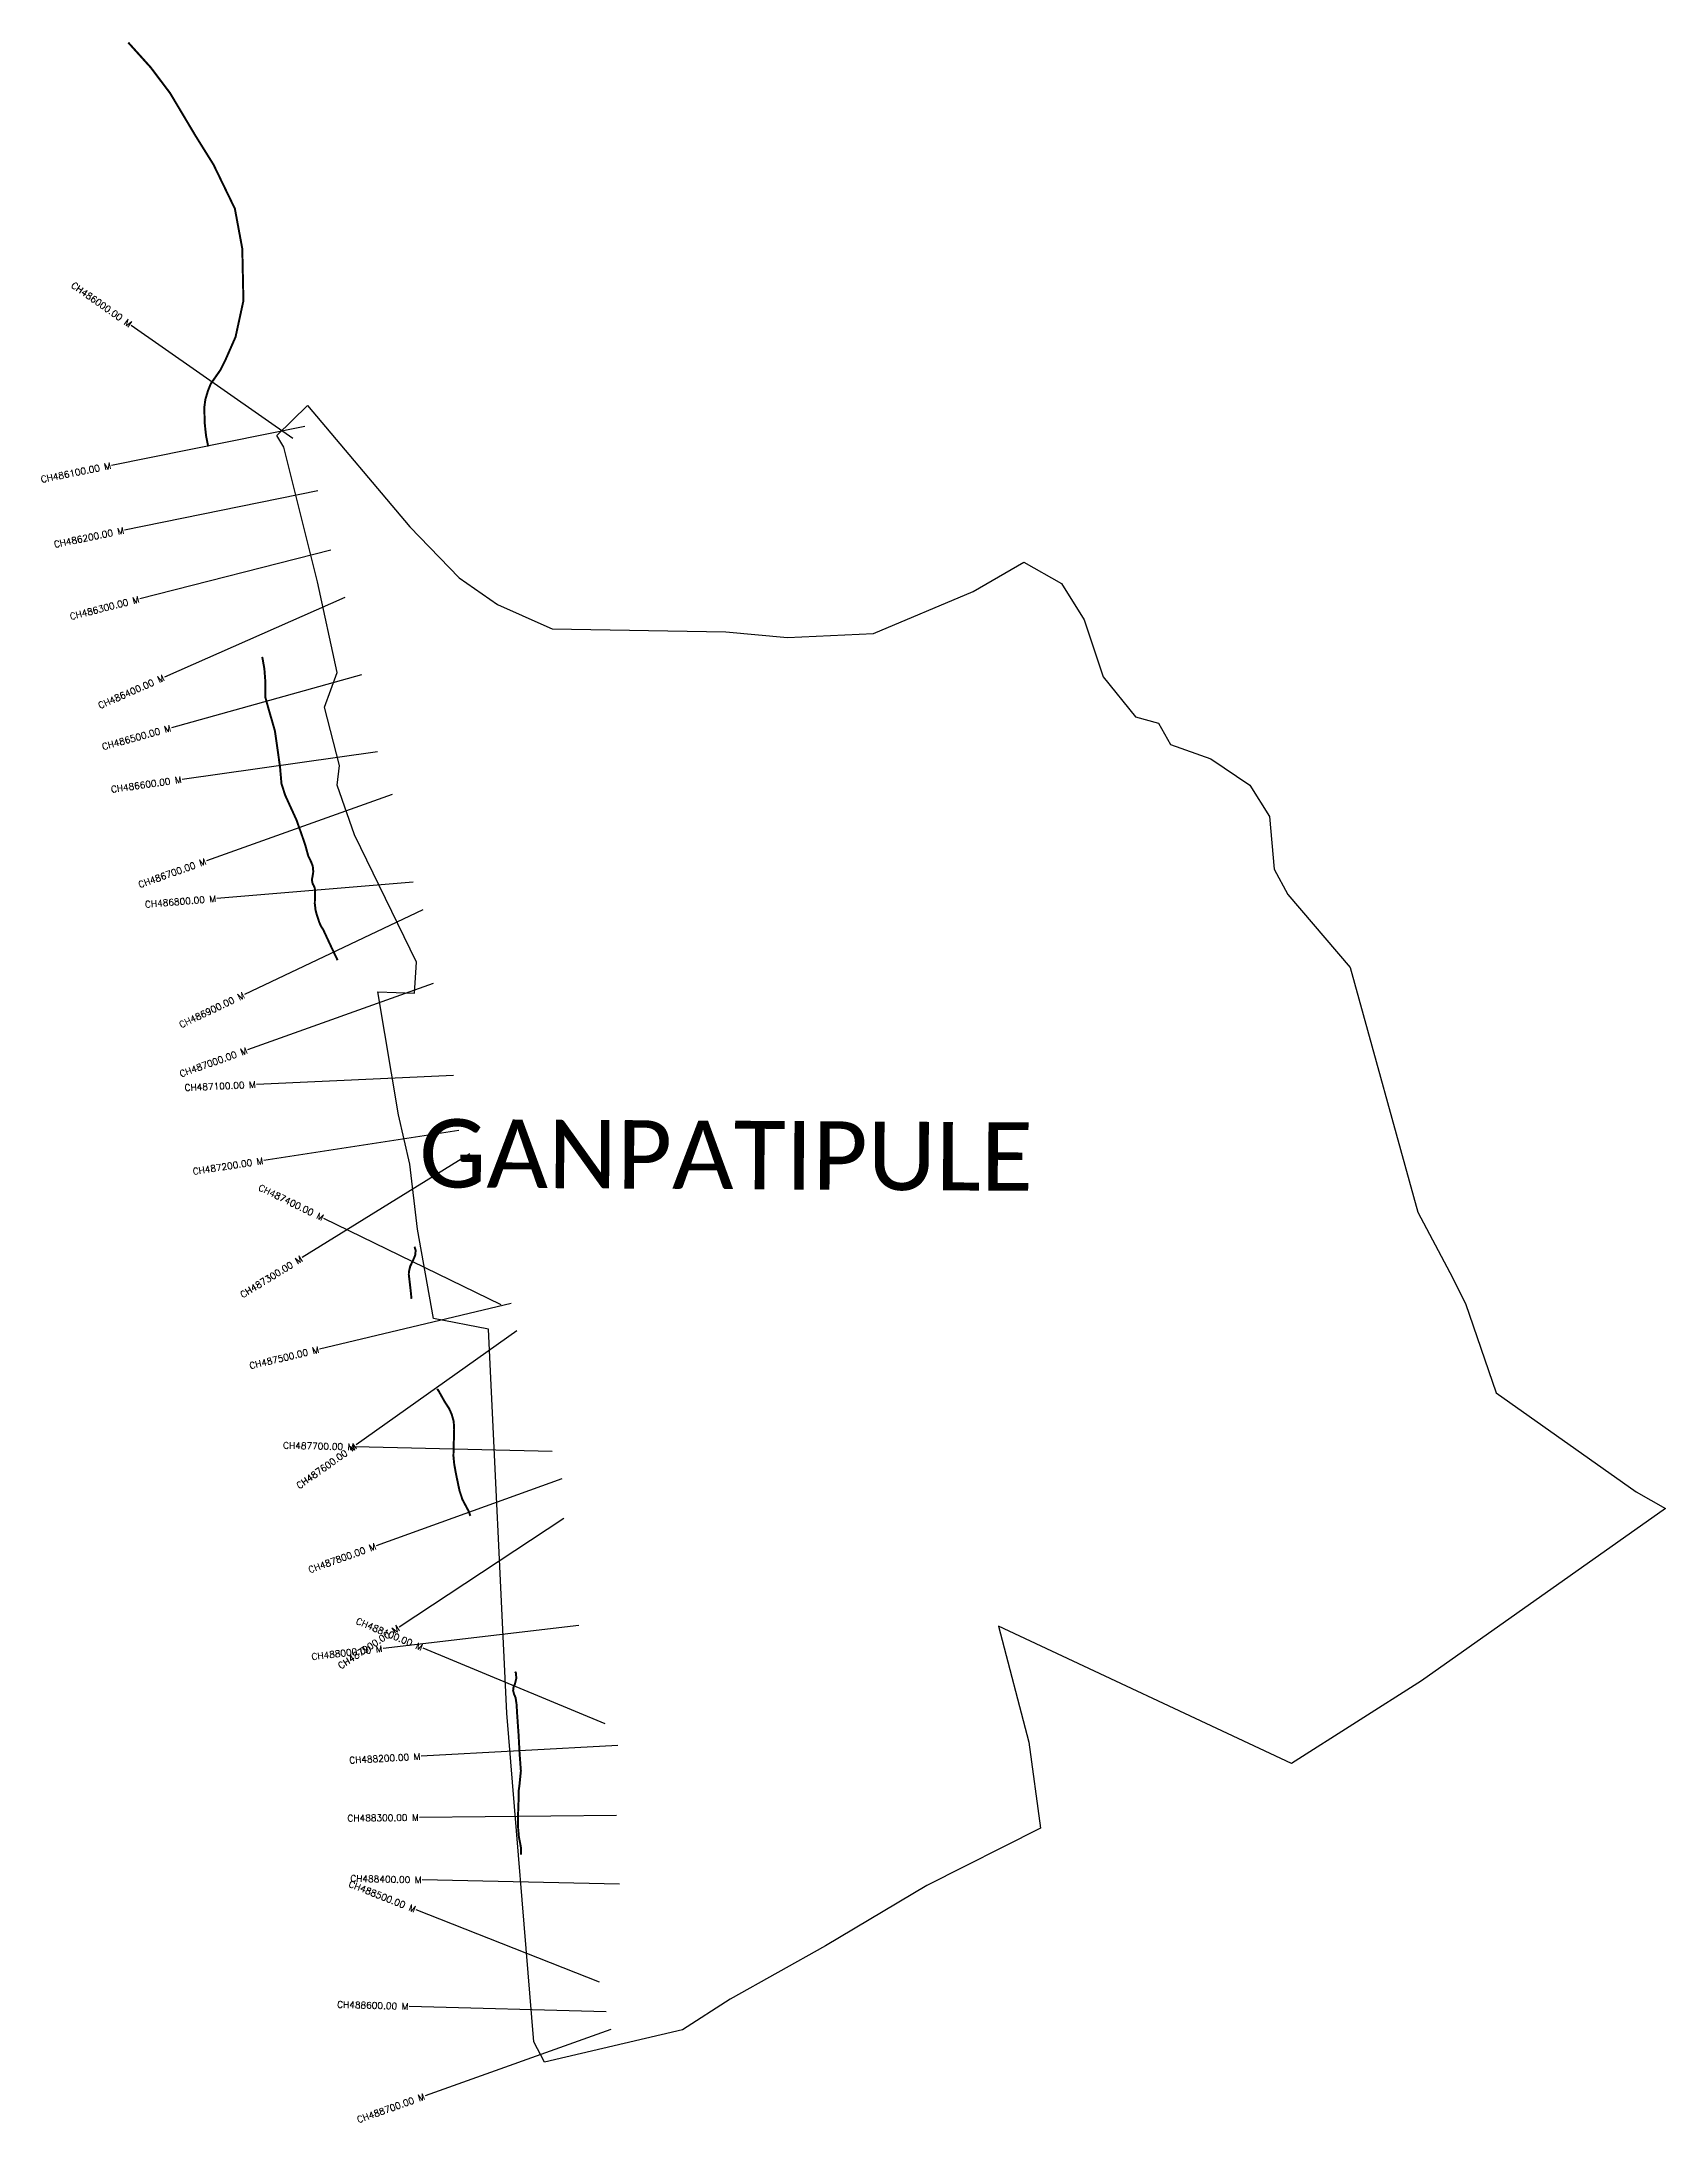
# Model space of a CAD drawing. Header units: metres. Extents: x 315060 to 317530, y 1894900 to 1898064.
import ezdxf
from ezdxf.enums import TextEntityAlignment as Align

# ---------------------------------------------------------------- set-up
doc = ezdxf.new("R2010")
doc.units = ezdxf.units.M
for name, color, linetype in [('CS', 134, 'Continuous'), ('CSMark', 6, 'Continuous'), ('NATURALLY PROTECTED', 3, 'Continuous'), ('village', 3, 'Continuous'), ('VILLAGE NAME', 250, 'Continuous')]:
    doc.layers.add(name, color=color, linetype=linetype)
doc.styles.get("Standard").update_dxf_attribs({"font": 'simplex.shx'})

msp = doc.modelspace()

# ---------------------------------------------------------------- linework, layer by layer
at = {"color": 3, "flags": 128}
msp.add_lwpolyline([(316554, 1897272), (316611.2, 1897240)], dxfattribs=at)
at = {"layer": 'CS'}
for p, q in [((315442, 1897460.4), (315196.1, 1897632.3)), ((315460.1, 1897478.5), (315165.9, 1897419.4)), ((315479.8, 1897380.9), (315185.9, 1897320.9)), ((315499.7, 1897290.3), (315209, 1897216.2)), ((315521.2, 1897218.4), (315246.6, 1897097.5)), ((315546.3, 1897100.7), (315257.2, 1897020.5)), ((315570.7, 1896984), (315273.6, 1896941.9)), ((315592.9, 1896918.8), (315310.4, 1896818)), ((315625, 1896785.5), (315326.1, 1896760.8)), ((315639.7, 1896743.5), (315368.6, 1896615)), ((315655.6, 1896631.6), (315373.1, 1896530.5)), ((315686.2, 1896491.6), (315386.5, 1896478.1)), ((315694.4, 1896408.3), (315397.9, 1896362.4)), ((315711.2, 1896372.7), (315456.1, 1896214.8)), ((315758.6, 1896142.8), (315489, 1896274.3)), ((315774.2, 1896145), (315482.4, 1896075.4)), ((315782.7, 1896103.6), (315538.1, 1895929.9)), ((315836.4, 1895920), (315536.5, 1895926.9)), ((315851.1, 1895878.4), (315568.9, 1895776.6)), ((315853.9, 1895818.3), (315603.5, 1895653.1)), ((315877.1, 1895655.4), (315579.1, 1895620.5)), ((315917, 1895506), (315639.9, 1895621)), ((315936.4, 1895472.8), (315636.9, 1895456.5)), ((315934.4, 1895366.4), (315634.4, 1895363.5)), ((315938.7, 1895262.1), (315638.7, 1895268.5)), ((315908.5, 1895113), (315629.4, 1895223.1)), ((315918.6, 1895067.8), (315618.7, 1895076.1)), ((315925.6, 1895041), (315643, 1894940.1))]:
    msp.add_line(p, q, dxfattribs=at)
at = {"layer": 'NATURALLY PROTECTED', "color": 2, "const_width": 3, "flags": 128}
for points in [[(315191.6, 1898062.2), (315225.7, 1898024.4), (315255.2, 1897985.3), (315293.9, 1897920.4), (315321.2, 1897876.7), (315353.7, 1897809.7), (315365, 1897748.8), (315366.7, 1897669.6), (315354.7, 1897614.5), (315338.8, 1897578.4), (315331.8, 1897564.5), (315317.1, 1897543.5), (315313, 1897533.5), (315308.8, 1897519.6), (315307.3, 1897507.9), (315307.7, 1897484.7), (315309.9, 1897464.1), (315313.2, 1897448)], [(315395.1, 1897128.2), (315395.6, 1897126.9), (315398.6, 1897110), (315400.2, 1897089.1), (315400.2, 1897066.3), (315404.2, 1897051.8), (315414.7, 1897015.3), (315422.4, 1896960.8), (315424.6, 1896935.5), (315430.2, 1896917.9), (315447.4, 1896880.3), (315455.6, 1896857.2), (315460.9, 1896841.7), (315465.3, 1896825.6), (315470, 1896815.8), (315472.2, 1896810), (315473, 1896801.6), (315471.9, 1896794.3), (315470.8, 1896789.1), (315472.1, 1896783.1), (315473.5, 1896780.7), (315475.3, 1896776.6), (315475.7, 1896771.8), (315475.5, 1896764.3), (315475.3, 1896753), (315476.5, 1896742.8), (315478.1, 1896736.9), (315482.1, 1896724.6), (315484.8, 1896718.5), (315487.8, 1896714.1), (315500.2, 1896687.5), (315510, 1896666.9)], [(315626.7, 1896231.2), (315627.1, 1896230.7), (315628.7, 1896226.2), (315628.2, 1896218.8), (315624.7, 1896210.4), (315620.4, 1896201.5), (315619, 1896195.5), (315618.4, 1896192.5), (315618.3, 1896189), (315618.9, 1896184), (315619.9, 1896175.4), (315621.2, 1896164), (315622.4, 1896152.1)], [(315661.5, 1896015.2), (315663.6, 1896012.2), (315673.5, 1895994.6), (315679.6, 1895985.4), (315683.4, 1895976.9), (315686.6, 1895965.8), (315687.3, 1895953.8), (315686.7, 1895932.6), (315686.2, 1895913), (315687.4, 1895900.8), (315690, 1895886.3), (315695.4, 1895860.5), (315699.9, 1895846.9), (315709.2, 1895829.5), (315711.9, 1895822.1)], [(315780, 1895585.3), (315781.2, 1895583.3), (315781.9, 1895575), (315779.6, 1895566.2), (315777.4, 1895560.9), (315777, 1895556.7), (315778.3, 1895551.4), (315780.8, 1895545.5), (315782.2, 1895535.8), (315783.2, 1895519.3), (315784.5, 1895500.8), (315785.3, 1895489.5), (315786.8, 1895461.4), (315788.8, 1895434.3), (315786.6, 1895412.5), (315785.2, 1895402.2), (315785.2, 1895387.1), (315784.4, 1895365.4), (315784.5, 1895353.1), (315784.7, 1895345.8), (315785.2, 1895340.6), (315785.6, 1895335.1), (315789, 1895317.3), (315789.1, 1895307.2)]]:
    msp.add_lwpolyline(points, dxfattribs=at)
at = {"layer": 'village', "color": 3}
for points in [[(317529.9, 1895833.1, 0), (317158.9, 1895571.1, 0), (316961, 1895445.7, 0), (316515.5, 1895654.6, 0), (316561.5, 1895478, 0), (316579.1, 1895347.1, 0), (316406.3, 1895260.1, 0), (316252, 1895168.4, 0), (316107.2, 1895087.5, 0), (316034.7, 1895040.7, 0), (315824.5, 1894991.4, 0), (315808.3, 1895022.6, 0), (315767.2, 1895522, 0), (315739.6, 1896106.2, 0), (315656, 1896122.4, 0), (315631.6, 1896257.8, 0), (315620, 1896356.7, 0), (315602.6, 1896431.9, 0), (315571.1, 1896618.8, 0), (315627.2, 1896616.9, 0), (315629.8, 1896663.9, 0), (315535.7, 1896857.6, 0), (315509.1, 1896933.3, 0), (315512.8, 1896962.9, 0), (315490.3, 1897051.8, 0), (315509.4, 1897104.2, 0), (315479.3, 1897242.5, 0), (315428.4, 1897447, 0), (315417.6, 1897464.7, 0), (315464, 1897510.6, 0), (315619.7, 1897325.7, 0), (315694.7, 1897248.3, 0), (315753.3, 1897207.9, 0), (315828.4, 1897174.3, 0), (315836.6, 1897170.6, 0), (316100.6, 1897166.4, 0), (316194.3, 1897157.6, 0), (316325, 1897163.6, 0), (316476.8, 1897227.4, 0), (316554, 1897272, 0)], [(316611.2, 1897240, 0), (316645.9, 1897184.7, 0), (316674.6, 1897097.7, 0), (316723.7, 1897036.9, 0), (316758.9, 1897027.3, 0), (316777.2, 1896995, 0), (316838.6, 1896973.1, 0), (316897.5, 1896933.1, 0), (316927.6, 1896885.7, 0), (316934.6, 1896805.6, 0), (316955.7, 1896767.1, 0), (317050.5, 1896656, 0), (317153.4, 1896283.9, 0), (317201.8, 1896191.9, 0), (317225.8, 1896144.8, 0), (317272.6, 1896009.4, 0), (317485.3, 1895858.4, 0), (317529.9, 1895833.1, 0)]]:
    msp.add_polyline3d(points, dxfattribs=at)

# ---------------------------------------------------------------- texts
at = {"layer": 'CSMark'}
for s, rotation, p in [('CH486000.00 M', 325.059, (315195.3, 1897632.8)), ('CH486100.00 M', 11.3646, (315165, 1897419.2)), ('CH486200.00 M', 11.5293, (315184.9, 1897320.7)), ('CH486300.00 M', 14.3053, (315208, 1897216)), ('CH486400.00 M', 23.7555, (315245.7, 1897097.1)), ('CH486500.00 M', 15.515, (315256.3, 1897020.2)), ('CH486600.00 M', 8.0678, (315272.6, 1896941.8)), ('CH486700.00 M', 19.6373, (315309.4, 1896817.7)), ('CH486800.00 M', 4.7241, (315325.1, 1896760.7)), ('CH486900.00 M', 25.3753, (315367.7, 1896614.6)), ('CH487000.00 M', 19.6978, (315372.2, 1896530.2)), ('CH487100.00 M', 2.5861, (315385.5, 1896478)), ('CH487200.00 M', 8.8082, (315396.9, 1896362.2)), ('CH487400.00 M', 333.991, (315488.1, 1896274.8)), ('CH487300.00 M', 31.7586, (315455.3, 1896214.2)), ('CH487500.00 M', 13.4195, (315481.5, 1896075.2)), ('CH487700.00 M', 358.6756, (315535.5, 1895926.9)), ('CH487600.00 M', 35.3856, (315537.3, 1895929.3)), ('CH487800.00 M', 19.8199, (315567.9, 1895776.3)), ('CH487900.00 M', 33.4162, (315602.6, 1895652.5)), ('CH488100.00 M', 337.454, (315639, 1895621.4)), ('CH488000.00 M', 6.6767, (315578.1, 1895620.4)), ('CH488200.00 M', 3.1248, (315635.9, 1895456.4)), ('CH488300.00 M', 0.5468, (315633.4, 1895363.5)), ('CH488500.00 M', 338.472, (315628.5, 1895223.4)), ('CH488400.00 M', 358.7764, (315637.7, 1895268.5)), ('CH488600.00 M', 358.3982, (315617.7, 1895076.2)), ('CH488700.00 M', 19.6514, (315642.1, 1894939.8))]:
    msp.add_text(s, height=10, rotation=rotation, dxfattribs=at).set_placement(p, align=Align.MIDDLE_RIGHT)
at = {"layer": 'VILLAGE NAME', "insert": (315634.5, 1896425.6), "char_height": 104.042, "attachment_point": 1, "rotation": 359.6762}
msp.add_mtext_dynamic_manual_height_columns('{\\fCalibri|b0|i0|c0|p34;GANPATIPULE}', width=1567.856, gutter_width=520.2, heights=[0], dxfattribs=at)

doc.saveas('drawing.dxf')
